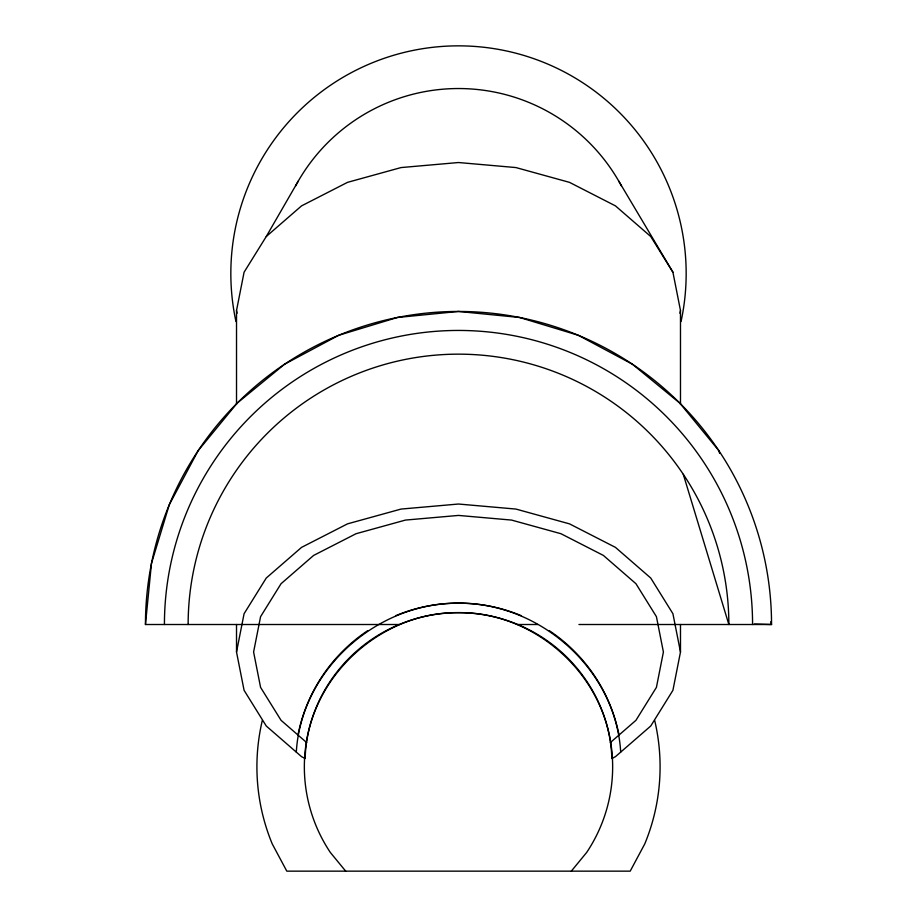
<?xml version="1.0" encoding="UTF-8"?>
<svg xmlns="http://www.w3.org/2000/svg" width="917" height="917" viewBox="0 0 917 917"><rect width="100%" height="100%" fill="white"/><g stroke="black" fill="none" stroke-linecap="round" stroke-linejoin="round"><path stroke-width="1.38" d="M399.273 624.511L145.459 624.511L151.465 563.439L169.29 504.717L198.21 450.591L237.148 403.148L284.579 364.221L338.705 335.29L397.428 317.477L458.5 311.459L519.572 317.477L578.295 335.29L632.421 364.221L679.852 403.148L718.79 450.591L719.616 453.33M296.306 752.112C301.097 669.765 376.681 602.538 458.5 603.168C540.319 602.538 615.903 669.765 620.694 752.112M236.517 404.431L236.517 310.519L244.082 272.211L266.262 236.517L298.3 181.027M236.517 652.021L244.082 613.714L266.262 578.031L301.544 547.38L347.509 523.859L401.05 509.073L458.5 504.029L515.95 509.073L569.491 523.859L615.456 547.38L650.738 578.031L672.918 613.714L680.483 652.021L672.918 690.318L650.738 726.012L615.456 756.663L611.834 758.519C609.92 679.073 537.511 611.662 458.5 612.648C379.489 611.662 307.08 679.073 305.166 758.519L301.544 756.663L266.262 726.012L244.082 690.318L236.517 652.021L236.517 624.511M679.933 313.247L680.483 310.519L672.918 272.211L618.7 181.027M571.314 871.15L586.674 852.443A154.148 154.148 0 0 0 560.138 650.91A154.148 154.148 0 0 0 356.862 650.91A154.148 154.148 0 0 0 330.326 852.443L345.686 871.15M266.262 236.517L301.544 205.878L347.509 182.357L401.05 167.57L458.5 162.527L515.95 167.57L569.491 182.357L615.456 205.878L650.738 236.517L672.918 272.211M610.275 742.632L635.951 720.315L656.423 687.372L663.404 652.021L656.423 616.66L635.951 583.716L603.386 555.427L560.952 533.717L511.537 520.077L458.5 515.423L405.463 520.077L356.048 533.717L313.614 555.427L281.049 583.716L260.577 616.66L253.596 652.021L260.577 687.372L281.049 720.315L306.725 742.632M517.727 624.511L537.752 624.511M578.948 624.511L771.541 624.511L770.716 621.772M754.359 624.019L771.541 624.511A313.041 313.041 0 0 0 458.5 311.459A313.041 313.041 0 0 0 145.459 624.511M683.291 474.307L728.855 624.511A270.355 270.355 0 0 0 458.5 354.157A270.355 270.355 0 0 0 188.145 624.511M236.517 310.519L237.067 313.247M680.483 310.519L680.483 404.431M680.483 624.511L680.483 652.021M654.715 720.59A201.58 201.58 0 0 1 644.743 843.949L630.197 871.15L286.803 871.15L272.257 843.949A201.58 201.58 0 0 1 262.285 720.59M164.43 624.511A294.07 294.07 0 0 1 458.5 330.441A294.07 294.07 0 0 1 752.57 624.511M235.944 321.477A227.668 227.668 0 0 1 458.5 45.85A227.668 227.668 0 0 1 681.056 321.477M295.549 185.968A184.982 184.982 0 0 1 621.451 185.968M298.002 734.872A163.639 163.639 0 0 1 367.591 630.747M395.88 615.616A163.639 163.639 0 0 1 521.12 615.616M549.409 630.747A163.639 163.639 0 0 1 618.998 734.872"/></g></svg>
